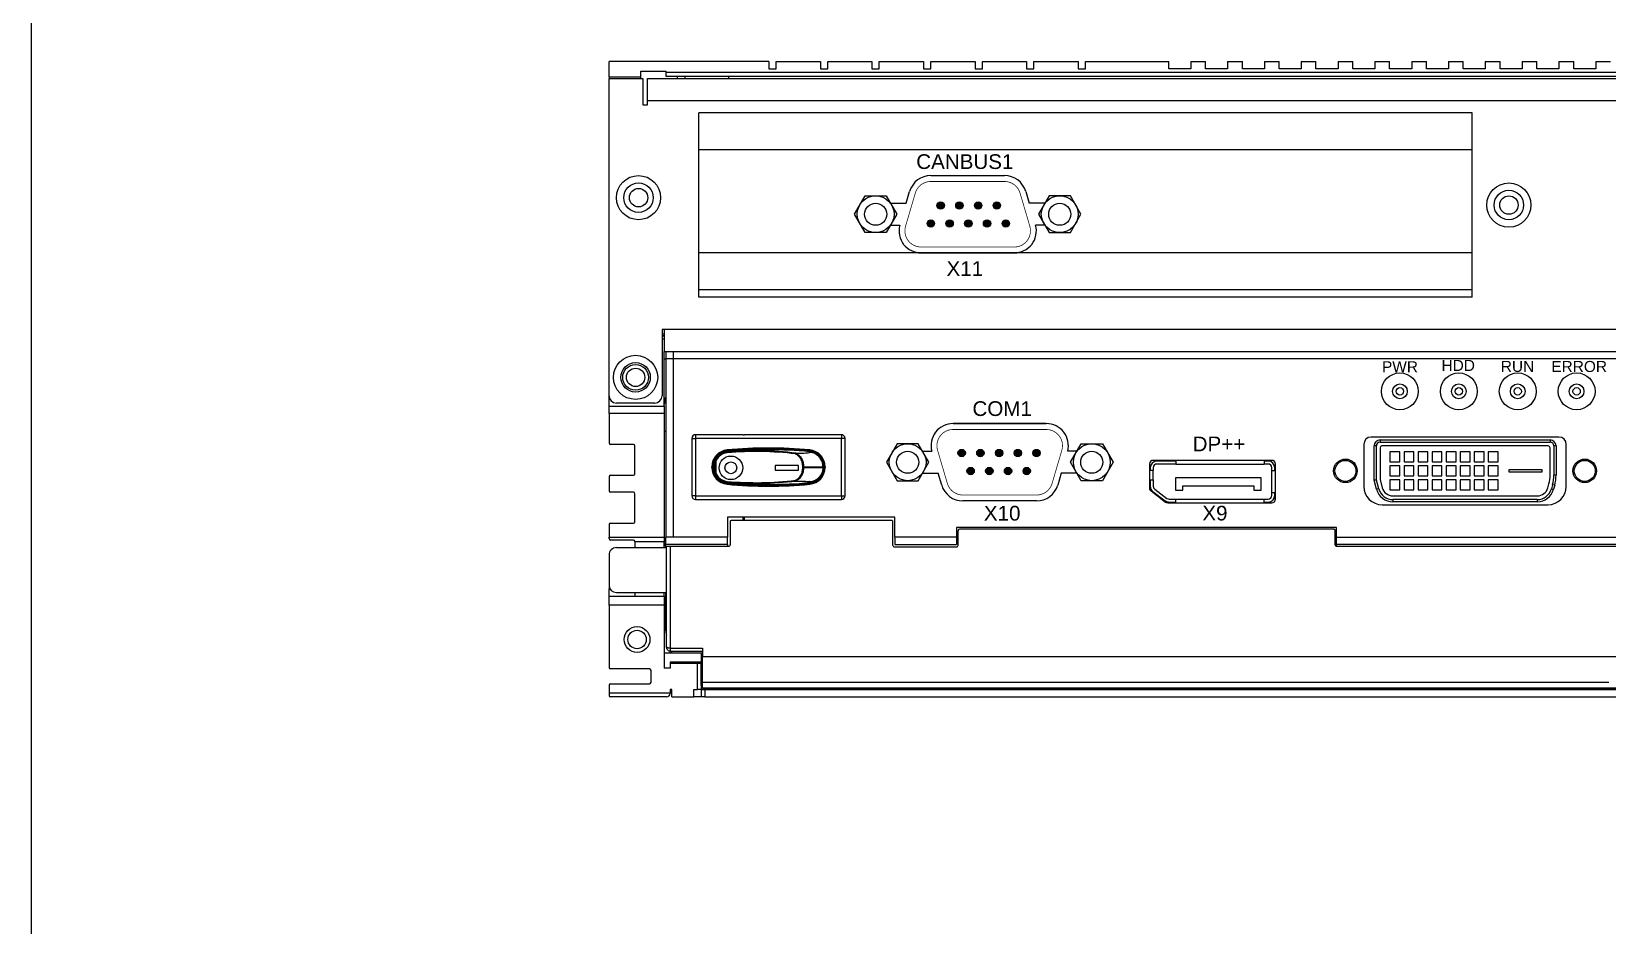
# Model space of a CAD drawing. Extents: x -2364 to 9601, y -871 to 1549.
# Drawn here: x -2363.9 to -2149.9, y 992.5 to 1113.9 of the extents above; entities that cross this region are included whole.
import ezdxf

# ---------------------------------------------------------------- set-up
doc = ezdxf.new("R2010")
doc.units = 0
doc.layers.get('0').update_dxf_attribs({"linetype": 'CONTINUOUS'})

msp = doc.modelspace()

# ---------------------------------------------------------------- linework, layer by layer
at = {"color": 7, "linetype": 'Continuous'}
for p, q in [((-2263.75959, 1109.78651), (-2285.45959, 1109.78651)), ((-2285.45959, 1107.68651), (-2285.45959, 1109.78651)), ((-2263.75959, 1109.78651), (-2263.75959, 1108.78651)), ((-2263.75959, 1108.78651), (-2262.75959, 1108.78651)), ((-2262.75959, 1108.78651), (-2262.75959, 1109.78651)), ((-2262.75959, 1109.78651), (-2256.75959, 1109.78651)), ((-2256.75959, 1109.78651), (-2256.75959, 1108.78651)), ((-2256.75959, 1108.78651), (-2255.75959, 1108.78651)), ((-2255.75959, 1109.78651), (-2249.75959, 1109.78651)), ((-2255.75959, 1108.78651), (-2255.75959, 1109.78651)), ((-2249.75959, 1109.78651), (-2249.75959, 1108.78651)), ((-2249.75959, 1108.78651), (-2248.75959, 1108.78651)), ((-2248.75959, 1108.78651), (-2248.75959, 1109.78651)), ((-2248.75959, 1109.78651), (-2242.75959, 1109.78651)), ((-2242.75959, 1109.78651), (-2242.75959, 1108.78651)), ((-2242.75959, 1108.78651), (-2241.75959, 1108.78651)), ((-2241.75959, 1108.78651), (-2241.75959, 1109.78651)), ((-2241.75959, 1109.78651), (-2235.75959, 1109.78651)), ((-2235.75959, 1109.78651), (-2235.75959, 1108.78651)), ((-2235.75959, 1108.78651), (-2234.75959, 1108.78651)), ((-2234.75959, 1108.78651), (-2234.75959, 1109.78651)), ((-2234.75959, 1109.78651), (-2228.75959, 1109.78651)), ((-2228.75959, 1109.78651), (-2228.75959, 1108.78651)), ((-2228.75959, 1108.78651), (-2227.75959, 1108.78651)), ((-2227.75959, 1108.78651), (-2227.75959, 1109.78651)), ((-2227.75959, 1109.78651), (-2221.75959, 1109.78651)), ((-2221.75959, 1109.78651), (-2221.75959, 1108.78651)), ((-2221.75959, 1108.78651), (-2220.75959, 1108.78651)), ((-2220.75959, 1108.78651), (-2220.75959, 1109.78651)), ((-2220.75959, 1109.78651), (-2209.45959, 1109.78651)), ((-2209.45959, 1108.78651), (-2209.45959, 1109.78651)), ((-2206.45959, 1108.78651), (-2209.45959, 1108.78651)), ((-2206.45959, 1109.78651), (-2206.45959, 1108.78651)), ((-2206.45959, 1109.78651), (-2204.45959, 1109.78651)), ((-2204.45959, 1108.78651), (-2204.45959, 1109.78651)), ((-2201.45959, 1108.78651), (-2204.45959, 1108.78651)), ((-2201.45959, 1109.78651), (-2199.45959, 1109.78651)), ((-2201.45959, 1109.78651), (-2201.45959, 1108.78651)), ((-2199.45959, 1108.78651), (-2199.45959, 1109.78651)), ((-2196.45959, 1108.78651), (-2199.45959, 1108.78651)), ((-2196.45959, 1109.78651), (-2196.45959, 1108.78651)), ((-2196.45959, 1109.78651), (-2194.45959, 1109.78651)), ((-2194.45959, 1108.78651), (-2194.45959, 1109.78651)), ((-2191.45959, 1108.78651), (-2194.45959, 1108.78651)), ((-2191.45959, 1109.78651), (-2191.45959, 1108.78651)), ((-2191.45959, 1109.78651), (-2189.45959, 1109.78651)), ((-2189.45959, 1108.78651), (-2189.45959, 1109.78651)), ((-2186.45959, 1108.78651), (-2189.45959, 1108.78651)), ((-2186.45959, 1109.78651), (-2186.45959, 1108.78651)), ((-2186.45959, 1109.78651), (-2184.45959, 1109.78651)), ((-2184.45959, 1108.78651), (-2184.45959, 1109.78651)), ((-2181.45959, 1108.78651), (-2184.45959, 1108.78651)), ((-2181.45959, 1109.78651), (-2181.45959, 1108.78651)), ((-2181.45959, 1109.78651), (-2179.45959, 1109.78651)), ((-2179.45959, 1108.78651), (-2179.45959, 1109.78651)), ((-2176.45959, 1108.78651), (-2179.45959, 1108.78651)), ((-2176.45959, 1109.78651), (-2174.45959, 1109.78651)), ((-2176.45959, 1109.78651), (-2176.45959, 1108.78651)), ((-2174.45959, 1108.78651), (-2174.45959, 1109.78651)), ((-2171.45959, 1108.78651), (-2174.45959, 1108.78651)), ((-2171.45959, 1109.78651), (-2169.45959, 1109.78651)), ((-2171.45959, 1109.78651), (-2171.45959, 1108.78651)), ((-2169.45959, 1108.78651), (-2169.45959, 1109.78651)), ((-2166.45959, 1108.78651), (-2169.45959, 1108.78651)), ((-2166.45959, 1109.78651), (-2164.45959, 1109.78651)), ((-2166.45959, 1109.78651), (-2166.45959, 1108.78651)), ((-2164.45959, 1108.78651), (-2164.45959, 1109.78651)), ((-2161.45959, 1108.78651), (-2164.45959, 1108.78651)), ((-2161.45959, 1109.78651), (-2159.45959, 1109.78651)), ((-2161.45959, 1109.78651), (-2161.45959, 1108.78651)), ((-2159.45959, 1108.78651), (-2159.45959, 1109.78651)), ((-2156.45959, 1108.78651), (-2159.45959, 1108.78651)), ((-2156.45959, 1109.78651), (-2154.45959, 1109.78651)), ((-2156.45959, 1109.78651), (-2156.45959, 1108.78651)), ((-2154.45959, 1108.78651), (-2154.45959, 1109.78651)), ((-2151.45959, 1108.78651), (-2154.45959, 1108.78651)), ((-2151.45959, 1109.78651), (-2149.45959, 1109.78651)), ((-2151.45959, 1109.78651), (-2151.45959, 1108.78651)), ((-2285.45959, 1107.68651), (-2281.15959, 1107.68651)), ((-2285.45959, 1107.68651), (-2285.45959, 1107.48651)), ((-2285.45959, 1064.38651), (-2285.45959, 1107.48651)), ((-2285.45959, 1107.48651), (-2280.86259, 1107.48651)), ((-2281.15959, 1108.48651), (-2277.75959, 1108.48651)), ((-2281.15959, 1107.68651), (-2281.15959, 1108.48651)), ((-2281.15959, 1107.48651), (-2281.15959, 1107.68651)), ((-2280.86259, 1107.48651), (-2280.86259, 1103.88351)), ((-2280.25959, 1107.48651), (-2027.95959, 1107.48651)), ((-2280.25959, 1104.48651), (-2280.25959, 1107.48651)), ((-2277.75959, 1108.48651), (-2277.75959, 1108.28651)), ((-2028.15959, 1108.28651), (-2277.75959, 1108.28651)), ((-2277.75959, 1108.28651), (-2277.75959, 1107.78651)), ((-2277.75959, 1107.78651), (-2276.15959, 1107.78651)), ((-2276.15959, 1107.78651), (-2275.15959, 1107.78651)), ((-2275.15959, 1107.78651), (-2275.15959, 1107.48651)), ((-2275.15959, 1107.78651), (-2269.25959, 1107.78651)), ((-2269.25959, 1107.78651), (-2036.65959, 1107.78651)), ((-2269.25959, 1107.78651), (-2269.25959, 1107.48651)), ((-2280.25959, 1104.48651), (-2027.95959, 1104.48651)), ((-2280.25959, 1103.88351), (-2280.25959, 1104.48651)), ((-2280.86259, 1103.88351), (-2280.25959, 1103.88351)), ((-2273.25959, 1102.58551), (-2273.25959, 1102.78651)), ((-2273.05859, 1102.78651), (-2273.25959, 1102.78651)), ((-2273.25959, 1097.53651), (-2273.25959, 1102.58551)), ((-2168.46059, 1102.78651), (-2273.05859, 1102.78651)), ((-2168.25959, 1102.78651), (-2168.46059, 1102.78651)), ((-2168.25959, 1102.58551), (-2168.25959, 1102.78651)), ((-2168.25959, 1097.53651), (-2168.25959, 1102.58551)), ((-2273.25959, 1083.13651), (-2273.25959, 1097.53651)), ((-2168.25959, 1083.03651), (-2168.25959, 1097.53651)), ((-2273.25959, 1079.13651), (-2273.25959, 1083.13651)), ((-2168.25959, 1077.98751), (-2168.25959, 1083.03651)), ((-2273.25959, 1077.98751), (-2273.25959, 1079.13651)), ((-2273.25959, 1077.78651), (-2273.25959, 1077.98751)), ((-2273.05859, 1077.78651), (-2273.25959, 1077.78651)), ((-2168.46059, 1077.78651), (-2273.05859, 1077.78651)), ((-2168.25959, 1077.78651), (-2168.46059, 1077.78651)), ((-2168.25959, 1077.78651), (-2168.25959, 1077.98751)), ((-2278.25959, 1073.38651), (-2278.25959, 1072.08651)), ((-2277.95959, 1073.38651), (-2278.25959, 1073.38651)), ((-2278.25959, 1072.78651), (-2277.95959, 1072.78651)), ((-2278.15959, 1072.58651), (-2278.25959, 1072.58651)), ((-2031.56259, 1073.38651), (-2277.95959, 1073.38651)), ((-2277.95959, 1073.38651), (-2277.95959, 1072.78651)), ((-2277.95959, 1072.78651), (-2277.95959, 1072.38651)), ((-2277.95959, 1072.38651), (-2277.95959, 1072.08651)), ((-2278.25959, 1072.08651), (-2278.25959, 1064.38651)), ((-2277.95959, 1072.08651), (-2278.25959, 1072.08651)), ((-2277.95959, 1072.08651), (-2277.95959, 1070.38651)), ((-2277.95959, 1069.38651), (-2277.95959, 1070.38651)), ((-2277.95959, 1070.38651), (-2277.75959, 1070.38651)), ((-2277.75959, 1070.38651), (-2276.75959, 1070.38651)), ((-2277.75959, 1070.38651), (-2277.75959, 1069.38651)), ((-2276.75959, 1070.38651), (-2031.56259, 1070.38651)), ((-2276.75959, 1070.38651), (-2276.75959, 1069.38651)), ((-2277.95959, 1063.18651), (-2277.95959, 1069.38651)), ((-2277.95959, 1069.38651), (-2277.75959, 1069.38651)), ((-2277.75959, 1069.38651), (-2277.75959, 1045.18651)), ((-2276.75959, 1069.38651), (-2277.75959, 1069.38651)), ((-2028.15959, 1069.38651), (-2276.75959, 1069.38651)), ((-2276.75959, 1069.38651), (-2276.75959, 1045.18651)), ((-2285.45959, 1062.98651), (-2285.45959, 1064.38651)), ((-2285.45959, 1062.98651), (-2277.95959, 1062.98651)), ((-2285.45959, 1061.98651), (-2285.45959, 1062.98651)), ((-2277.95959, 1061.98651), (-2285.45959, 1061.98651)), ((-2285.45959, 1061.98651), (-2285.45959, 1057.98651)), ((-2279.25959, 1063.38651), (-2284.45959, 1063.38651)), ((-2277.95959, 1062.98651), (-2277.95959, 1063.18651)), ((-2277.95959, 1062.98651), (-2277.95959, 1061.98651)), ((-2277.95959, 1061.98651), (-2277.95959, 1059.58651)), ((-2277.95959, 1059.58651), (-2277.75959, 1059.58651)), ((-2277.95959, 1059.58651), (-2277.95959, 1045.16149)), ((-2282.15959, 1057.78651), (-2285.25959, 1057.78651)), ((-2281.95959, 1053.78651), (-2281.95959, 1057.58651)), ((-2274.218, 1058.59995), (-2274.218, 1050.79995)), ((-2274.218, 1058.59995), (-2273.718, 1058.59995)), ((-2267.25959, 1059.08651), (-2273.718, 1059.09995)), ((-2273.718, 1059.09995), (-2273.718, 1058.59995)), ((-2253.918, 1058.59995), (-2273.718, 1058.59995)), ((-2273.718, 1058.59995), (-2273.718, 1050.79995)), ((-2267.25959, 1059.08651), (-2267.05959, 1059.08651)), ((-2253.918, 1059.09995), (-2267.05959, 1059.08651)), ((-2253.918, 1059.09995), (-2253.918, 1058.59995)), ((-2253.918, 1050.79995), (-2253.918, 1058.59995)), ((-2253.418, 1058.59995), (-2253.918, 1058.59995)), ((-2253.418, 1050.79995), (-2253.418, 1058.59995)), ((-2182.95959, 1057.78651), (-2182.95959, 1052.08651)), ((-2156.45959, 1058.78651), (-2181.95959, 1058.78651)), ((-2181.2596, 1057.58651), (-2181.5596, 1057.58651)), ((-2181.5596, 1052.90702), (-2181.5596, 1057.58651)), ((-2181.2596, 1052.94651), (-2181.2596, 1057.58651)), ((-2180.7596, 1058.38651), (-2180.7596, 1058.08651)), ((-2180.7596, 1058.38651), (-2157.6596, 1058.38651)), ((-2180.7596, 1058.08651), (-2157.6596, 1058.08651)), ((-2180.7596, 1057.33651), (-2180.7596, 1053.01234)), ((-2157.9096, 1057.58651), (-2180.5096, 1057.58651)), ((-2157.6596, 1058.38651), (-2157.6596, 1058.08651)), ((-2157.6596, 1053.60478), (-2157.6596, 1057.33651)), ((-2157.1596, 1057.58651), (-2157.1596, 1053.60478)), ((-2156.8596, 1057.58651), (-2157.1596, 1057.58651)), ((-2156.8596, 1057.58651), (-2156.8596, 1053.60478)), ((-2155.45959, 1052.08651), (-2155.45959, 1057.78651)), ((-2270.918, 1055.61863), (-2271.00701, 1055.66421)), ((-2270.918, 1053.78128), (-2270.918, 1055.61863)), ((-2269.4219, 1056.92855), (-2269.43121, 1057.02812)), ((-2269.41794, 1056.88615), (-2269.4219, 1056.92855)), ((-2269.40457, 1056.74321), (-2269.4091, 1056.79166)), ((-2258.23829, 1056.66994), (-2258.2269, 1056.79166)), ((-2258.21807, 1056.88615), (-2258.2141, 1056.92855)), ((-2258.20479, 1057.02812), (-2258.2141, 1056.92855)), ((-2195.45959, 1055.61651), (-2211.55959, 1055.61651)), ((-2195.45959, 1055.61651), (-2211.55959, 1055.61651)), ((-2208.5096, 1055.51651), (-2211.0596, 1055.51651)), ((-2208.5096, 1055.51651), (-2211.0596, 1055.51651)), ((-2208.5096, 1055.61651), (-2208.5096, 1055.51651)), ((-2208.5096, 1055.61651), (-2208.5096, 1055.51651)), ((-2208.5096, 1055.51651), (-2208.5096, 1055.11651)), ((-2208.5096, 1055.51651), (-2208.5096, 1055.11651)), ((-2196.5096, 1055.61651), (-2196.5096, 1055.51651)), ((-2196.5096, 1055.61651), (-2196.5096, 1055.51651)), ((-2195.9596, 1055.51651), (-2196.5096, 1055.51651)), ((-2196.5096, 1055.51651), (-2196.5096, 1055.11651)), ((-2195.9596, 1055.51651), (-2196.5096, 1055.51651)), ((-2196.5096, 1055.51651), (-2196.5096, 1055.11651)), ((-2179.4096, 1056.76651), (-2179.4096, 1055.41651)), ((-2178.0596, 1056.76651), (-2179.4096, 1056.76651)), ((-2179.4096, 1055.41651), (-2178.0596, 1055.41651)), ((-2178.0596, 1055.41651), (-2178.0596, 1056.76651)), ((-2177.5046, 1056.76651), (-2177.5046, 1055.41651)), ((-2176.1546, 1056.76651), (-2177.5046, 1056.76651)), ((-2177.5046, 1055.41651), (-2176.1546, 1055.41651)), ((-2176.1546, 1055.41651), (-2176.1546, 1056.76651)), ((-2175.5996, 1056.76651), (-2175.5996, 1055.41651)), ((-2174.2496, 1056.76651), (-2175.5996, 1056.76651)), ((-2175.5996, 1055.41651), (-2174.2496, 1055.41651)), ((-2174.2496, 1055.41651), (-2174.2496, 1056.76651)), ((-2173.6946, 1056.76651), (-2173.6946, 1055.41651)), ((-2172.3446, 1056.76651), (-2173.6946, 1056.76651)), ((-2173.6946, 1055.41651), (-2172.3446, 1055.41651)), ((-2172.3446, 1055.41651), (-2172.3446, 1056.76651)), ((-2170.4396, 1056.76651), (-2171.7896, 1056.76651)), ((-2171.7896, 1056.76651), (-2171.7896, 1055.41651)), ((-2171.7896, 1055.41651), (-2170.4396, 1055.41651)), ((-2170.4396, 1055.41651), (-2170.4396, 1056.76651)), ((-2169.8846, 1056.76651), (-2169.8846, 1055.41651)), ((-2168.5346, 1056.76651), (-2169.8846, 1056.76651)), ((-2169.8846, 1055.41651), (-2168.5346, 1055.41651)), ((-2168.5346, 1055.41651), (-2168.5346, 1056.76651)), ((-2166.6296, 1056.76651), (-2167.9796, 1056.76651)), ((-2167.9796, 1056.76651), (-2167.9796, 1055.41651)), ((-2167.9796, 1055.41651), (-2166.6296, 1055.41651)), ((-2166.6296, 1055.41651), (-2166.6296, 1056.76651)), ((-2164.7246, 1056.76651), (-2166.0746, 1056.76651)), ((-2166.0746, 1056.76651), (-2166.0746, 1055.41651)), ((-2166.0746, 1055.41651), (-2164.7246, 1055.41651)), ((-2164.7246, 1055.41651), (-2164.7246, 1056.76651)), ((-2285.45959, 1053.38651), (-2285.45959, 1051.48651)), ((-2285.25959, 1053.58651), (-2282.15959, 1053.58651)), ((-2271.40804, 1054.74803), (-2271.50804, 1054.74803)), ((-2271.50804, 1054.65188), (-2271.50804, 1054.74803)), ((-2271.40804, 1054.65188), (-2271.50804, 1054.65188)), ((-2271.40804, 1054.65188), (-2271.40804, 1054.74803)), ((-2271.36545, 1054.74803), (-2271.40804, 1054.74803)), ((-2271.36545, 1054.65188), (-2271.40804, 1054.65188)), ((-2271.36545, 1054.65188), (-2271.36545, 1054.74803)), ((-2271.27056, 1054.65188), (-2271.27056, 1054.74803)), ((-2271.27056, 1054.74803), (-2271.22796, 1054.74803)), ((-2271.27056, 1054.65188), (-2271.22796, 1054.65188)), ((-2271.22796, 1054.74803), (-2271.22796, 1054.65188)), ((-2271.12796, 1054.74803), (-2271.22796, 1054.74803)), ((-2271.22796, 1054.65188), (-2271.12796, 1054.65188)), ((-2271.12796, 1054.74803), (-2271.12796, 1054.65188)), ((-2271.00701, 1053.7357), (-2270.918, 1053.78128)), ((-2262.918, 1054.89995), (-2262.918, 1054.29995)), ((-2259.718, 1054.89995), (-2262.918, 1054.89995)), ((-2262.918, 1054.29995), (-2259.718, 1054.29995)), ((-2259.718, 1054.29995), (-2259.718, 1054.89995)), ((-2259.15682, 1054.65188), (-2259.15682, 1054.74803)), ((-2259.15682, 1054.74803), (-2259.04358, 1054.74803)), ((-2259.04358, 1054.65188), (-2259.15682, 1054.65188)), ((-2259.04358, 1054.74803), (-2259.04358, 1054.65188)), ((-2259.04358, 1054.74803), (-2256.4189, 1054.74803)), ((-2259.04358, 1054.65188), (-2256.4189, 1054.65188)), ((-2256.4189, 1054.65188), (-2256.4189, 1054.74803)), ((-2256.4189, 1054.74803), (-2256.36545, 1054.74803)), ((-2256.4189, 1054.65188), (-2256.36545, 1054.65188)), ((-2256.36545, 1054.65188), (-2256.36545, 1054.74803)), ((-2256.27056, 1054.74803), (-2256.22796, 1054.74803)), ((-2256.27056, 1054.65188), (-2256.27056, 1054.74803)), ((-2256.27056, 1054.65188), (-2256.22796, 1054.65188)), ((-2256.12796, 1054.74803), (-2256.22796, 1054.74803)), ((-2256.22796, 1054.65188), (-2256.22796, 1054.74803)), ((-2256.12796, 1054.65188), (-2256.22796, 1054.65188)), ((-2256.12796, 1054.74803), (-2256.12796, 1054.65188)), ((-2212.05959, 1055.11651), (-2212.05959, 1051.85436)), ((-2212.05959, 1055.11651), (-2212.05959, 1051.85436)), ((-2211.9596, 1054.23651), (-2212.05959, 1054.23651)), ((-2211.9596, 1054.23651), (-2212.05959, 1054.23651)), ((-2211.9596, 1054.61651), (-2211.9596, 1054.23651)), ((-2211.9596, 1054.61651), (-2211.9596, 1054.23651)), ((-2211.5596, 1054.23651), (-2211.9596, 1054.23651)), ((-2211.5596, 1054.23651), (-2211.9596, 1054.23651)), ((-2211.5596, 1054.61651), (-2211.5596, 1054.23651)), ((-2211.5596, 1054.61651), (-2211.5596, 1054.23651)), ((-2211.5596, 1052.95153), (-2211.5596, 1054.23651)), ((-2211.5596, 1052.95153), (-2211.5596, 1054.23651)), ((-2208.5096, 1055.11651), (-2211.0596, 1055.11651)), ((-2208.5096, 1055.11651), (-2211.0596, 1055.11651)), ((-2208.53175, 1053.23651), (-2208.53175, 1051.55651)), ((-2196.89948, 1053.23651), (-2208.53175, 1053.23651)), ((-2208.53175, 1053.23651), (-2208.53175, 1051.55651)), ((-2196.89948, 1053.23651), (-2208.53175, 1053.23651)), ((-2208.5096, 1055.11651), (-2196.5096, 1055.11651)), ((-2208.5096, 1055.11651), (-2196.5096, 1055.11651)), ((-2196.89948, 1051.55651), (-2196.89948, 1053.23651)), ((-2196.89948, 1051.55651), (-2196.89948, 1053.23651)), ((-2195.9596, 1055.11651), (-2196.5096, 1055.11651)), ((-2195.9596, 1055.11651), (-2196.5096, 1055.11651)), ((-2195.4596, 1054.23651), (-2195.4596, 1054.61651)), ((-2195.4596, 1054.23651), (-2195.4596, 1054.61651)), ((-2195.4596, 1051.23651), (-2195.4596, 1054.23651)), ((-2195.4596, 1054.23651), (-2195.0596, 1054.23651)), ((-2195.4596, 1051.23651), (-2195.4596, 1054.23651)), ((-2195.4596, 1054.23651), (-2195.0596, 1054.23651)), ((-2195.0596, 1054.23651), (-2195.0596, 1054.61651)), ((-2195.0596, 1054.23651), (-2195.0596, 1054.61651)), ((-2195.0596, 1054.23651), (-2194.95959, 1054.23651)), ((-2195.0596, 1054.23651), (-2194.95959, 1054.23651)), ((-2194.95959, 1050.35651), (-2194.95959, 1055.11651)), ((-2194.95959, 1050.35651), (-2194.95959, 1055.11651)), ((-2180.7596, 1053.01234), (-2180.46108, 1051.89829)), ((-2179.4096, 1054.86151), (-2179.4096, 1053.51151)), ((-2178.0596, 1054.86151), (-2179.4096, 1054.86151)), ((-2179.4096, 1053.51151), (-2178.0596, 1053.51151)), ((-2178.0596, 1053.51151), (-2178.0596, 1054.86151)), ((-2176.1546, 1054.86151), (-2177.5046, 1054.86151)), ((-2177.5046, 1054.86151), (-2177.5046, 1053.51151)), ((-2177.5046, 1053.51151), (-2176.1546, 1053.51151)), ((-2176.1546, 1053.51151), (-2176.1546, 1054.86151)), ((-2175.5996, 1054.86151), (-2175.5996, 1053.51151)), ((-2174.2496, 1054.86151), (-2175.5996, 1054.86151)), ((-2175.5996, 1053.51151), (-2174.2496, 1053.51151)), ((-2174.2496, 1053.51151), (-2174.2496, 1054.86151)), ((-2172.3446, 1054.86151), (-2173.6946, 1054.86151)), ((-2173.6946, 1054.86151), (-2173.6946, 1053.51151)), ((-2173.6946, 1053.51151), (-2172.3446, 1053.51151)), ((-2172.3446, 1053.51151), (-2172.3446, 1054.86151)), ((-2170.4396, 1054.86151), (-2171.7896, 1054.86151)), ((-2171.7896, 1054.86151), (-2171.7896, 1053.51151)), ((-2171.7896, 1053.51151), (-2170.4396, 1053.51151)), ((-2170.4396, 1053.51151), (-2170.4396, 1054.86151)), ((-2169.8846, 1054.86151), (-2169.8846, 1053.51151)), ((-2168.5346, 1054.86151), (-2169.8846, 1054.86151)), ((-2169.8846, 1053.51151), (-2168.5346, 1053.51151)), ((-2168.5346, 1053.51151), (-2168.5346, 1054.86151)), ((-2166.6296, 1054.86151), (-2167.9796, 1054.86151)), ((-2167.9796, 1054.86151), (-2167.9796, 1053.51151)), ((-2167.9796, 1053.51151), (-2166.6296, 1053.51151)), ((-2166.6296, 1053.51151), (-2166.6296, 1054.86151)), ((-2164.7246, 1054.86151), (-2166.0746, 1054.86151)), ((-2166.0746, 1054.86151), (-2166.0746, 1053.51151)), ((-2166.0746, 1053.51151), (-2164.7246, 1053.51151)), ((-2164.7246, 1053.51151), (-2164.7246, 1054.86151)), ((-2158.7596, 1054.33651), (-2163.2596, 1054.33651)), ((-2163.2596, 1054.33651), (-2163.2596, 1054.03651)), ((-2163.2596, 1054.03651), (-2158.7596, 1054.03651)), ((-2158.7596, 1054.03651), (-2158.7596, 1054.33651)), ((-2156.8596, 1053.60478), (-2157.1596, 1053.60478)), ((-2282.15959, 1051.28651), (-2285.25959, 1051.28651)), ((-2281.95959, 1047.28651), (-2281.95959, 1051.08651)), ((-2269.4219, 1052.47135), (-2269.43121, 1052.37179)), ((-2269.41794, 1052.51376), (-2269.4219, 1052.47135)), ((-2269.40457, 1052.65669), (-2269.4091, 1052.60824)), ((-2258.23829, 1052.72996), (-2258.2269, 1052.60824)), ((-2258.21807, 1052.51376), (-2258.2141, 1052.47135)), ((-2258.20479, 1052.37179), (-2258.2141, 1052.47135)), ((-2212.05959, 1052.95153), (-2211.9596, 1052.95153)), ((-2212.05959, 1052.95153), (-2211.9596, 1052.95153)), ((-2211.9596, 1052.95153), (-2211.5596, 1052.95153)), ((-2211.9596, 1052.95153), (-2211.9596, 1052.10651)), ((-2211.9596, 1052.95153), (-2211.5596, 1052.95153)), ((-2211.9596, 1052.95153), (-2211.9596, 1052.10651)), ((-2211.9596, 1051.55436), (-2211.9596, 1052.10651)), ((-2211.9596, 1051.55436), (-2211.9596, 1052.10651)), ((-2211.86236, 1051.45644), (-2209.89376, 1049.9586)), ((-2211.86236, 1051.45644), (-2209.89376, 1049.9586)), ((-2211.5996, 1051.38651), (-2209.93293, 1050.13651)), ((-2211.5996, 1051.38651), (-2209.93293, 1050.13651)), ((-2211.5596, 1052.95153), (-2211.5596, 1052.10651)), ((-2211.5596, 1052.95153), (-2211.5596, 1052.10651)), ((-2211.3596, 1051.70651), (-2209.69293, 1050.45651)), ((-2211.3596, 1051.70651), (-2209.69293, 1050.45651)), ((-2208.53175, 1051.55651), (-2207.53175, 1051.55651)), ((-2208.53175, 1051.55651), (-2207.53175, 1051.55651)), ((-2207.53175, 1051.55651), (-2207.53175, 1052.15651)), ((-2207.53175, 1052.15651), (-2197.89948, 1052.15651)), ((-2207.53175, 1051.55651), (-2207.53175, 1052.15651)), ((-2207.53175, 1052.15651), (-2197.89948, 1052.15651)), ((-2197.89948, 1052.15651), (-2197.89948, 1051.55651)), ((-2197.89948, 1052.15651), (-2197.89948, 1051.55651)), ((-2197.89948, 1051.55651), (-2196.89948, 1051.55651)), ((-2197.89948, 1051.55651), (-2196.89948, 1051.55651)), ((-2195.4596, 1050.85651), (-2195.4596, 1051.23651)), ((-2195.4596, 1051.23651), (-2195.0596, 1051.23651)), ((-2195.4596, 1050.85651), (-2195.4596, 1051.23651)), ((-2195.4596, 1051.23651), (-2195.0596, 1051.23651)), ((-2195.0596, 1051.23651), (-2194.95959, 1051.23651)), ((-2195.0596, 1050.85651), (-2195.0596, 1051.23651)), ((-2195.0596, 1051.23651), (-2194.95959, 1051.23651)), ((-2195.0596, 1050.85651), (-2195.0596, 1051.23651)), ((-2181.23383, 1051.69123), (-2181.5596, 1052.90702)), ((-2180.94405, 1051.76888), (-2181.2596, 1052.94651)), ((-2180.94405, 1051.76888), (-2181.23383, 1051.69123)), ((-2178.0596, 1052.95651), (-2179.4096, 1052.95651)), ((-2179.4096, 1052.95651), (-2179.4096, 1051.60651)), ((-2179.4096, 1051.60651), (-2178.0596, 1051.60651)), ((-2178.0596, 1051.60651), (-2178.0596, 1052.95651)), ((-2176.1546, 1052.95651), (-2177.5046, 1052.95651)), ((-2177.5046, 1052.95651), (-2177.5046, 1051.60651)), ((-2177.5046, 1051.60651), (-2176.1546, 1051.60651)), ((-2176.1546, 1051.60651), (-2176.1546, 1052.95651)), ((-2175.5996, 1052.95651), (-2175.5996, 1051.60651)), ((-2174.2496, 1052.95651), (-2175.5996, 1052.95651)), ((-2175.5996, 1051.60651), (-2174.2496, 1051.60651)), ((-2174.2496, 1051.60651), (-2174.2496, 1052.95651)), ((-2173.6946, 1052.95651), (-2173.6946, 1051.60651)), ((-2172.3446, 1052.95651), (-2173.6946, 1052.95651)), ((-2173.6946, 1051.60651), (-2172.3446, 1051.60651)), ((-2172.3446, 1051.60651), (-2172.3446, 1052.95651)), ((-2170.4396, 1052.95651), (-2171.7896, 1052.95651)), ((-2171.7896, 1052.95651), (-2171.7896, 1051.60651)), ((-2171.7896, 1051.60651), (-2170.4396, 1051.60651)), ((-2170.4396, 1051.60651), (-2170.4396, 1052.95651)), ((-2169.8846, 1052.95651), (-2169.8846, 1051.60651)), ((-2168.5346, 1052.95651), (-2169.8846, 1052.95651)), ((-2169.8846, 1051.60651), (-2168.5346, 1051.60651)), ((-2168.5346, 1051.60651), (-2168.5346, 1052.95651)), ((-2166.6296, 1052.95651), (-2167.9796, 1052.95651)), ((-2167.9796, 1052.95651), (-2167.9796, 1051.60651)), ((-2167.9796, 1051.60651), (-2166.6296, 1051.60651)), ((-2166.6296, 1051.60651), (-2166.6296, 1052.95651)), ((-2164.7246, 1052.95651), (-2166.0746, 1052.95651)), ((-2166.0746, 1052.95651), (-2166.0746, 1051.60651)), ((-2166.0746, 1051.60651), (-2164.7246, 1051.60651)), ((-2164.7246, 1051.60651), (-2164.7246, 1052.95651)), ((-2157.95811, 1051.89829), (-2157.81293, 1052.44009)), ((-2157.32997, 1052.31068), (-2157.47514, 1051.76888)), ((-2157.47514, 1051.76888), (-2157.18536, 1051.69123)), ((-2157.04019, 1052.23304), (-2157.32997, 1052.31068)), ((-2157.04019, 1052.23304), (-2157.18536, 1051.69123)), ((-2273.718, 1050.79995), (-2274.218, 1050.79995)), ((-2273.718, 1050.79995), (-2253.918, 1050.79995)), ((-2273.718, 1050.79995), (-2273.718, 1050.29995)), ((-2273.718, 1050.29995), (-2253.918, 1050.29995)), ((-2253.918, 1050.79995), (-2253.418, 1050.79995)), ((-2253.918, 1050.79995), (-2253.918, 1050.29995)), ((-2209.591, 1049.85651), (-2195.45959, 1049.85651)), ((-2209.591, 1049.85651), (-2195.45959, 1049.85651)), ((-2209.39293, 1050.35651), (-2208.5096, 1050.35651)), ((-2209.39293, 1050.35651), (-2208.5096, 1050.35651)), ((-2209.39293, 1049.95651), (-2208.5096, 1049.95651)), ((-2209.39293, 1049.95651), (-2208.5096, 1049.95651)), ((-2208.5096, 1049.95651), (-2208.5096, 1050.35651)), ((-2208.5096, 1050.35651), (-2196.5096, 1050.35651)), ((-2208.5096, 1049.95651), (-2208.5096, 1050.35651)), ((-2208.5096, 1050.35651), (-2196.5096, 1050.35651)), ((-2208.5096, 1049.85651), (-2208.5096, 1049.95651)), ((-2208.5096, 1049.85651), (-2208.5096, 1049.95651)), ((-2196.5096, 1049.95651), (-2196.5096, 1050.35651)), ((-2196.5096, 1050.35651), (-2195.9596, 1050.35651)), ((-2196.5096, 1049.95651), (-2196.5096, 1050.35651)), ((-2196.5096, 1050.35651), (-2195.9596, 1050.35651)), ((-2196.5096, 1049.85651), (-2196.5096, 1049.95651)), ((-2196.5096, 1049.95651), (-2195.9596, 1049.95651)), ((-2196.5096, 1049.85651), (-2196.5096, 1049.95651)), ((-2196.5096, 1049.95651), (-2195.9596, 1049.95651)), ((-2195.0596, 1050.85651), (-2195.0596, 1050.05651)), ((-2195.0596, 1050.85651), (-2195.0596, 1050.05651)), ((-2180.45959, 1049.58651), (-2157.95959, 1049.58651)), ((-2179.0122, 1050.78651), (-2159.40699, 1050.78651)), ((-2179.0122, 1050.28651), (-2179.0122, 1049.98651)), ((-2159.40699, 1050.28651), (-2179.0122, 1050.28651)), ((-2159.40699, 1049.98651), (-2179.0122, 1049.98651)), ((-2159.40699, 1050.28651), (-2159.40699, 1049.98651)), ((-2285.45959, 1046.88651), (-2285.45959, 1045.16149)), ((-2285.25959, 1047.08651), (-2282.15959, 1047.08651)), ((-2246.65959, 1047.88651), (-2269.35959, 1047.88651)), ((-2269.35959, 1047.88651), (-2269.35959, 1045.18651)), ((-2269.00959, 1047.26073), (-2269.00959, 1044.16226)), ((-2247.10959, 1047.46149), (-2268.80959, 1047.46149)), ((-2267.25959, 1047.46149), (-2267.25959, 1047.88651)), ((-2267.05959, 1047.46149), (-2267.05959, 1047.88651)), ((-2246.90959, 1044.06226), (-2246.90959, 1047.26073)), ((-2246.65959, 1045.18651), (-2246.65959, 1047.88651)), ((-2285.45959, 1044.98651), (-2285.45959, 1045.16149)), ((-2285.45959, 1045.16149), (-2277.95959, 1045.16149)), ((-2282.15959, 1044.78651), (-2285.25959, 1044.78651)), ((-2281.95959, 1044.56149), (-2281.95959, 1044.58651)), ((-2281.95959, 1044.56149), (-2281.95959, 1043.77777)), ((-2277.95959, 1044.56149), (-2281.95959, 1044.56149)), ((-2277.95959, 1045.16149), (-2277.95959, 1044.56149)), ((-2277.95959, 1044.46631), (-2277.95959, 1044.56149)), ((-2277.95959, 1043.77777), (-2277.95959, 1044.46631)), ((-2277.15794, 1045.18651), (-2277.75959, 1045.18651)), ((-2277.75959, 1044.18651), (-2277.75959, 1045.18651)), ((-2276.75959, 1045.18651), (-2277.15794, 1045.18651)), ((-2269.35959, 1045.18651), (-2276.75959, 1045.18651)), ((-2269.35959, 1044.18651), (-2269.35959, 1045.18651)), ((-2246.65959, 1045.18651), (-2246.65959, 1044.18651)), ((-2238.25959, 1045.18651), (-2246.65959, 1045.18651)), ((-2238.25959, 1046.48651), (-2238.25959, 1045.18651)), ((-2186.65959, 1046.48651), (-2238.25959, 1046.48651)), ((-2238.25959, 1045.18651), (-2238.25959, 1044.18651)), ((-2238.06959, 1044.06226), (-2238.06959, 1046.06073)), ((-2187.04959, 1046.26149), (-2237.86959, 1046.26149)), ((-2186.84959, 1044.16226), (-2186.84959, 1046.06073)), ((-2186.65959, 1045.18651), (-2186.65959, 1046.48651)), ((-2186.65959, 1044.18651), (-2186.65959, 1045.18651)), ((-2186.65959, 1045.18651), (-2028.15959, 1045.18651)), ((-2285.45959, 1042.77395), (-2285.45959, 1038.66149)), ((-2284.45959, 1043.77777), (-2277.65959, 1043.77777)), ((-2269.35959, 1044.18651), (-2277.75959, 1044.18651)), ((-2277.75959, 1043.77777), (-2277.75959, 1044.18651)), ((-2277.65959, 1043.77777), (-2277.65959, 1043.91775)), ((-2277.65959, 1037.66149), (-2277.65959, 1043.77777)), ((-2277.15959, 1043.96149), (-2277.15959, 1030.09231)), ((-2277.15959, 1043.96149), (-2269.20959, 1043.96149)), ((-2269.35959, 1044.18651), (-2269.35959, 1043.96149)), ((-2246.70959, 1043.86149), (-2238.26959, 1043.86149)), ((-2246.65959, 1044.18651), (-2238.25959, 1044.18651)), ((-2186.64959, 1043.96149), (-2186.65959, 1044.18651)), ((-2028.14989, 1044.17948), (-2186.65959, 1044.18651)), ((-2186.64959, 1043.96149), (-2028.75959, 1043.96149)), ((-2285.45959, 1038.66149), (-2285.45959, 1038.16149)), ((-2285.45959, 1037.16149), (-2285.45959, 1038.16149)), ((-2285.45959, 1035.96149), (-2285.45959, 1037.16149)), ((-2285.45959, 1037.16149), (-2281.95959, 1037.16149)), ((-2285.45959, 1035.96149), (-2285.45959, 1027.48651)), ((-2277.95959, 1035.96149), (-2285.45959, 1035.96149)), ((-2284.45959, 1037.66149), (-2277.65959, 1037.66149)), ((-2281.95959, 1037.66149), (-2281.95959, 1037.16149)), ((-2281.95959, 1037.16149), (-2277.95959, 1037.16149)), ((-2277.95959, 1037.16149), (-2277.95959, 1037.66149)), ((-2277.95959, 1037.16149), (-2277.95959, 1035.96149)), ((-2277.95959, 1035.96149), (-2277.95959, 1029.48651)), ((-2277.75959, 1032.48651), (-2277.75959, 1037.66149)), ((-2277.65958, 1030.36944), (-2277.65959, 1037.66149)), ((-2277.95959, 1029.48651), (-2277.15959, 1029.48651)), ((-2277.95959, 1029.48651), (-2277.95959, 1027.40805)), ((-2277.15959, 1030.09231), (-2277.15959, 1029.69231)), ((-2277.15959, 1030.09231), (-2272.75959, 1030.09231)), ((-2277.15959, 1029.48651), (-2277.15959, 1029.69231)), ((-2277.15959, 1029.69231), (-2272.75959, 1029.69231)), ((-2277.15959, 1029.48651), (-2272.95959, 1029.48651)), ((-2276.95959, 1029.48651), (-2276.95959, 1029.69231)), ((-2272.95959, 1029.48651), (-2272.95959, 1028.18651)), ((-2272.95959, 1029.48651), (-2272.75959, 1029.48651)), ((-2272.75959, 1030.09231), (-2272.75959, 1029.69231)), ((-2272.75959, 1029.69231), (-2272.75959, 1028.94009)), ((-2277.15959, 1027.40805), (-2277.95959, 1027.40805)), ((-2272.95959, 1028.18651), (-2277.15959, 1028.18651)), ((-2277.15959, 1028.18651), (-2277.15959, 1028.08651)), ((-2277.15959, 1028.08651), (-2277.15959, 1027.40805)), ((-2277.15959, 1028.08651), (-2273.45959, 1028.08651)), ((-2273.45959, 1024.48651), (-2273.45959, 1028.08651)), ((-2273.45959, 1028.08651), (-2272.95959, 1028.08651)), ((-2272.75959, 1028.18651), (-2272.95959, 1028.18651)), ((-2272.95959, 1025.08651), (-2272.95959, 1028.08651)), ((-2272.95959, 1028.08651), (-2272.75959, 1028.08651)), ((-2272.95959, 1027.88651), (-2272.75959, 1027.88651)), ((-2033.15959, 1028.94009), (-2272.75959, 1028.94009)), ((-2272.75959, 1027.88651), (-2272.75959, 1028.94009)), ((-2272.75959, 1025.48124), (-2272.75959, 1027.88651)), ((-2279.95959, 1027.28651), (-2285.25959, 1027.28651)), ((-2285.25959, 1025.28651), (-2279.95959, 1025.28651)), ((-2279.75959, 1025.48651), (-2279.75959, 1027.08651)), ((-2272.75959, 1025.48124), (-2268.95959, 1025.48651)), ((-2272.75959, 1025.08651), (-2272.75959, 1025.48124)), ((-2268.95959, 1025.48651), (-2264.20959, 1025.48651)), ((-2264.20959, 1025.48651), (-2259.70959, 1025.48651)), ((-2259.70959, 1025.48651), (-2154.20959, 1025.48651)), ((-2154.20959, 1025.48651), (-2149.70959, 1025.48651)), ((-2285.45959, 1025.08651), (-2285.45959, 1023.98651)), ((-2285.45959, 1023.98651), (-2285.45959, 1023.68651)), ((-2277.15959, 1023.98651), (-2285.45959, 1023.98651)), ((-2277.65959, 1023.48651), (-2285.25959, 1023.48651)), ((-2276.95959, 1024.48651), (-2277.15959, 1024.48651)), ((-2277.15959, 1024.48651), (-2277.15959, 1023.98651)), ((-2276.95959, 1023.48651), (-2276.95959, 1024.48651)), ((-2276.95959, 1023.48651), (-2273.95959, 1023.48651)), ((-2273.95959, 1023.48651), (-2273.95959, 1024.48651)), ((-2273.95959, 1024.48651), (-2273.45959, 1024.48651)), ((-2272.95959, 1023.48651), (-2273.95959, 1023.48651)), ((-2272.95959, 1024.48651), (-2273.45959, 1024.48651)), ((-2272.95959, 1025.08651), (-2272.95959, 1024.48651)), ((-2272.95959, 1025.08651), (-2272.75959, 1025.08651)), ((-2272.95959, 1024.48651), (-2272.45959, 1024.48651)), ((-2272.95959, 1024.48651), (-2272.95959, 1023.48651)), ((-2272.45959, 1023.48651), (-2272.95959, 1023.48651)), ((-2272.75959, 1024.73095), (-2272.75959, 1025.08651)), ((-2272.75959, 1024.73095), (-2033.15959, 1024.73095)), ((-2272.75959, 1024.64921), (-2272.75959, 1024.73095)), ((-2033.15959, 1024.64921), (-2272.75959, 1024.64921)), ((-2272.45959, 1024.48651), (-2272.45959, 1023.48651)), ((-2272.45959, 1024.48651), (-2269.65959, 1024.48651)), ((-2272.45959, 1023.48651), (-2033.45959, 1023.48651)), ((-2269.65959, 1024.48651), (-2269.65959, 1024.64921)), ((-2269.65959, 1024.48651), (-2269.15959, 1024.48651)), ((-2269.15959, 1024.64921), (-2269.15959, 1024.48651)), ((-2268.95959, 1024.58651), (-2269.15959, 1024.58651)), ((-2269.15959, 1024.48651), (-2268.95959, 1024.48651)), ((-2268.95959, 1024.48651), (-2268.95959, 1024.64921)), ((-2268.95959, 1024.48651), (-2124.15959, 1024.48651))]:
    msp.add_line(p, q, dxfattribs=at)
at = {"color": 2, "linetype": 'Continuous'}
for p, q in [((-2276.15959, 1107.48651), (-2276.15959, 1107.78651)), ((-2285.45959, 1038.16149), (-2285.32562, 1038.16149))]:
    msp.add_line(p, q, dxfattribs=at)
for p, q in [((-2168.25959, 1102.78651), (-2273.25959, 1102.78651)), ((-2273.25959, 1078.78651), (-2273.25959, 1102.78651)), ((-2168.25959, 1078.78651), (-2168.25959, 1102.78651)), ((-2168.25959, 1097.78651), (-2273.25959, 1097.78651)), ((-2241.76312, 1094.28651), (-2231.75607, 1094.28651)), ((-2252.14635, 1089.03651), (-2250.70297, 1091.53651)), ((-2250.70297, 1091.53651), (-2247.81622, 1091.53651)), ((-2247.81622, 1091.53651), (-2246.37284, 1089.03651)), ((-2245.11077, 1090.53651), (-2244.64122, 1092.13301)), ((-2228.87797, 1092.13301), (-2228.40842, 1090.53651)), ((-2225.70297, 1091.53651), (-2227.14635, 1089.03651)), ((-2222.81622, 1091.53651), (-2225.70297, 1091.53651)), ((-2221.37284, 1089.03651), (-2222.81622, 1091.53651)), ((-2247.23887, 1090.53651), (-2245.11077, 1090.53651)), ((-2226.28032, 1090.53651), (-2228.40842, 1090.53651)), ((-2250.70297, 1086.53651), (-2252.14635, 1089.03651)), ((-2246.37284, 1089.03651), (-2247.81622, 1086.53651)), ((-2247.23887, 1087.53651), (-2245.99139, 1087.53651)), ((-2226.28032, 1087.53651), (-2227.5278, 1087.53651)), ((-2227.14635, 1089.03651), (-2225.70297, 1086.53651)), ((-2222.81622, 1086.53651), (-2221.37284, 1089.03651)), ((-2247.81622, 1086.53651), (-2250.70297, 1086.53651)), ((-2225.70297, 1086.53651), (-2222.81622, 1086.53651)), ((-2168.25959, 1083.78651), (-2273.25959, 1083.78651)), ((-2230.43254, 1083.78651), (-2243.08665, 1083.78651)), ((-2243.08665, 1083.78651), (-2230.43254, 1083.78651)), ((-2168.25959, 1078.78651), (-2273.25959, 1078.78651)), ((-2226.08254, 1060.60651), (-2238.73665, 1060.60651)), ((-2238.73665, 1060.60651), (-2226.08254, 1060.60651)), ((-2246.35297, 1057.85651), (-2247.79635, 1055.35651)), ((-2243.46622, 1057.85651), (-2246.35297, 1057.85651)), ((-2242.02284, 1055.35651), (-2243.46622, 1057.85651)), ((-2222.79635, 1055.35651), (-2221.35297, 1057.85651)), ((-2221.35297, 1057.85651), (-2218.46622, 1057.85651)), ((-2218.46622, 1057.85651), (-2217.02284, 1055.35651)), ((-2247.79635, 1055.35651), (-2246.35297, 1052.85651)), ((-2243.46622, 1052.85651), (-2242.02284, 1055.35651)), ((-2242.88887, 1056.85651), (-2241.64139, 1056.85651)), ((-2221.93032, 1056.85651), (-2223.1778, 1056.85651)), ((-2221.35297, 1052.85651), (-2222.79635, 1055.35651)), ((-2217.02284, 1055.35651), (-2218.46622, 1052.85651)), ((-2242.88887, 1053.85651), (-2240.76077, 1053.85651)), ((-2240.29122, 1052.26002), (-2240.76077, 1053.85651)), ((-2224.05842, 1053.85651), (-2224.52797, 1052.26002)), ((-2221.93032, 1053.85651), (-2224.05842, 1053.85651)), ((-2246.35297, 1052.85651), (-2243.46622, 1052.85651)), ((-2218.46622, 1052.85651), (-2221.35297, 1052.85651)), ((-2227.40607, 1050.10651), (-2237.41312, 1050.10651))]:
    msp.add_line(p, q)
at = {"color": 7}
msp.add_lwpolyline([(-2363.89682, 1277.53039), (-2153.89682, 1277.53039), (-1943.89682, 1277.53039), (-1943.89682, 871.05011), (-2363.89682, 871.05011), (-2363.89682, 1277.53039)], dxfattribs=at)
for points in [[(-2230.43254, 1084.58651, 0.1, 0.1, 0), (-2243.08665, 1084.58651, 0.1, 0.1, -0.500705616), (-2245.19725, 1087.40728, 0.1, 0.1, 0), (-2243.87372, 1091.90728, 0.1, 0.1, -0.332706414), (-2241.76312, 1093.48651, 0.1, 0.1, 0), (-2231.75607, 1093.48651, 0.1, 0.1, -0.332706414), (-2229.64547, 1091.90728, 0.1, 0.1, 0), (-2228.32194, 1087.40728, 0.1, 0.1, -0.500705616)], [(-2238.73665, 1059.80651, 0.1, 0.1, 0), (-2226.08254, 1059.80651, 0.1, 0.1, -0.500705616), (-2223.97194, 1056.98575, 0.1, 0.1, 0), (-2225.29547, 1052.48575, 0.1, 0.1, -0.332706414), (-2227.40607, 1050.90651, 0.1, 0.1, 0), (-2237.41312, 1050.90651, 0.1, 0.1, -0.332706414), (-2239.52372, 1052.48575, 0.1, 0.1, 0), (-2240.84725, 1056.98575, 0.1, 0.1, -0.500705616)]]:
    msp.add_lwpolyline(points, format="xyseb", close=True)
at = {"const_width": 0.5}
for points in [[(-2240.67858, 1090.22749, 1), (-2240.17858, 1090.22749, 1)], [(-2238.13858, 1090.22749, 1), (-2237.63858, 1090.22749, 1)], [(-2235.59858, 1090.22749, 1), (-2235.09858, 1090.22749, 1)], [(-2233.05858, 1090.22749, 1), (-2232.55858, 1090.22749, 1)], [(-2242.00164, 1087.78651, 1), (-2241.50164, 1087.78651, 1)], [(-2239.46164, 1087.78651, 1), (-2238.96164, 1087.78651, 1)], [(-2236.92164, 1087.78651, 1), (-2236.42164, 1087.78651, 1)], [(-2234.38164, 1087.78651, 1), (-2233.88164, 1087.78651, 1)], [(-2231.84164, 1087.78651, 1), (-2231.34164, 1087.78651, 1)], [(-2237.32754, 1056.60651, 1), (-2237.82754, 1056.60651, 1)], [(-2234.78754, 1056.60651, 1), (-2235.28754, 1056.60651, 1)], [(-2232.24754, 1056.60651, 1), (-2232.74754, 1056.60651, 1)], [(-2229.70754, 1056.60651, 1), (-2230.20754, 1056.60651, 1)], [(-2227.16754, 1056.60651, 1), (-2227.66754, 1056.60651, 1)], [(-2236.11061, 1054.16554, 1), (-2236.61061, 1054.16554, 1)], [(-2233.57061, 1054.16554, 1), (-2234.07061, 1054.16554, 1)], [(-2231.03061, 1054.16554, 1), (-2231.53061, 1054.16554, 1)], [(-2228.49061, 1054.16554, 1), (-2228.99061, 1054.16554, 1)]]:
    msp.add_lwpolyline(points, format="xyb", close=True, dxfattribs=at)
at = {"color": 7, "linetype": 'Continuous'}
for centre, radius in [((-2281.45959, 1091.28651), 3), ((-2281.45959, 1091.28651), 2), ((-2281.45959, 1091.28651), 1.25), ((-2163.25959, 1090.28651), 3), ((-2163.25959, 1090.28651), 2), ((-2163.25959, 1090.28651), 1.25), ((-2281.85959, 1066.88651), 3), ((-2281.85959, 1066.88651), 2), ((-2281.85959, 1066.88651), 1.75), ((-2281.85959, 1066.88651), 1.25), ((-2268.918, 1054.59995), 1.6), ((-2268.918, 1054.59995), 0.8), ((-2185.45959, 1054.18651), 1.6), ((-2185.45959, 1054.18651), 1.425), ((-2152.9596, 1054.18651), 1.6), ((-2152.9596, 1054.18651), 1.425), ((-2281.65688, 1031.28651), 1.75), ((-2281.65688, 1031.28651), 1.25)]:
    msp.add_circle(centre, radius, dxfattribs=at)
for centre, radius in [((-2249.25959, 1089.03651), 2.5), ((-2224.25959, 1089.03651), 2.5), ((-2249.25959, 1089.03651), 1.5), ((-2240.42858, 1090.22749), 0.5), ((-2237.88858, 1090.22749), 0.5), ((-2235.34858, 1090.22749), 0.5), ((-2232.80858, 1090.22749), 0.5), ((-2224.25959, 1089.03651), 1.5), ((-2241.75164, 1087.78651), 0.5), ((-2239.21164, 1087.78651), 0.5), ((-2236.67164, 1087.78651), 0.5), ((-2234.13164, 1087.78651), 0.5), ((-2231.59164, 1087.78651), 0.5), ((-2178.05959, 1064.98651), 2.5), ((-2178.05959, 1064.98651), 1), ((-2170.05959, 1064.98651), 2.5), ((-2170.05959, 1064.98651), 1), ((-2162.05959, 1064.98651), 2.5), ((-2162.05959, 1064.98651), 1), ((-2154.05959, 1064.98651), 2.5), ((-2154.05959, 1064.98651), 1), ((-2178.05959, 1064.98651), 0.5), ((-2170.05959, 1064.98651), 0.5), ((-2162.05959, 1064.98651), 0.5), ((-2154.05959, 1064.98651), 0.5), ((-2244.90959, 1055.35651), 2.5), ((-2219.90959, 1055.35651), 2.5), ((-2244.90959, 1055.35651), 1.5), ((-2237.57754, 1056.60651), 0.5), ((-2235.03754, 1056.60651), 0.5), ((-2232.49754, 1056.60651), 0.5), ((-2229.95754, 1056.60651), 0.5), ((-2227.41754, 1056.60651), 0.5), ((-2219.90959, 1055.35651), 1.5), ((-2236.36061, 1054.16554), 0.5), ((-2233.82061, 1054.16554), 0.5), ((-2231.28061, 1054.16554), 0.5), ((-2228.74061, 1054.16554), 0.5)]:
    msp.add_circle(centre, radius)
for centre, start, end in [((-2241.76312, 1091.28651), 90, 163.6104597), ((-2231.75607, 1091.28651), 16.3895403, 90), ((-2243.08665, 1086.78651), 165.5224878, 270), ((-2230.43254, 1086.78651), 270, 14.4775122), ((-2238.73665, 1057.60651), 90, 194.4775122), ((-2226.08254, 1057.60651), 345.5224878, 90), ((-2237.41312, 1053.10651), 196.3895403, 270), ((-2227.40607, 1053.10651), 270, 343.6104597)]:
    msp.add_arc(centre, 3, start, end)
for centre, radius, start, end in [((-2278.15959, 1072.38651), 0.2, 0, 90), ((-2284.45959, 1064.38651), 1, 180, 270), ((-2279.25959, 1064.38651), 1, 270, 0), ((-2274.95959, 1063.18651), 3, 158.9605302, 180), ((-2285.25959, 1057.98651), 0.2, 180, 270), ((-2282.15959, 1057.58651), 0.2, 0, 90), ((-2273.718, 1058.59995), 0.5, 90, 180), ((-2263.818, 996.99995), 60.29004, 84.6578284, 95.3421716), ((-2253.918, 1058.59995), 0.5, 0, 90), ((-2181.95959, 1057.78651), 1, 90, 180), ((-2180.7596, 1057.58651), 0.8, 90, 180), ((-2180.7596, 1057.58651), 0.5, 90, 180), ((-2180.5096, 1057.33651), 0.25, 90, 180), ((-2157.9096, 1057.33651), 0.25, 0, 90), ((-2157.6596, 1057.58651), 0.8, 0, 90), ((-2157.6596, 1057.58651), 0.5, 0, 90), ((-2156.45959, 1057.78651), 1, 0, 90), ((-2269.218, 1054.74803), 2.29004, 95.3421716, 180), ((-2269.218, 1054.74803), 2.19004, 95.3421716, 180), ((-2269.218, 1054.74803), 2.14745, 95.3421716, 180), ((-2269.218, 1054.74803), 2.05255, 95.3421716, 180), ((-2269.218, 1054.74803), 2.00996, 152.8821933, 180), ((-2269.218, 1054.74803), 1.90996, 152.8821933, 180), ((-2269.22323, 1054.7445), 2.00693, 95.1843056, 152.7245658), ((-2269.23573, 1054.76518), 1.88637, 95.062854, 153.1004899), ((-2263.818, 996.99995), 60.19004, 84.6578284, 95.3421716), ((-2263.818, 996.99995), 60.14745, 84.6578284, 95.3421716), ((-2263.818, 996.99995), 60.05255, 84.6578284, 95.3421716), ((-2265.4591, 1011.84493), 45.07131, 83.1280076, 95.0220138), ((-2265.48308, 1012.2377), 44.5791, 83.112627, 95.0436022), ((-2258.418, 1054.74803), 2.05255, 0, 84.6578284), ((-2258.418, 1054.74803), 2.14745, 0, 84.6578284), ((-2258.418, 1054.74803), 2.19004, 0, 84.6578284), ((-2258.418, 1054.74803), 2.29004, 0, 84.6578284), ((-2211.55959, 1055.11651), 0.5, 90, 180), ((-2211.55959, 1055.11651), 0.5, 90, 180), ((-2211.0596, 1054.61651), 0.9, 90, 180), ((-2211.0596, 1054.61651), 0.9, 90, 180), ((-2195.9596, 1054.61651), 0.9, 0, 90), ((-2195.9596, 1054.61651), 0.9, 0, 90), ((-2195.45959, 1055.11651), 0.5, 0, 90), ((-2195.45959, 1055.11651), 0.5, 0, 90), ((-2285.25959, 1053.38651), 0.2, 90, 180), ((-2282.15959, 1053.78651), 0.2, 270, 0), ((-2269.22923, 1054.64166), 2.27884, 179.7430007, 264.9148277), ((-2269.22923, 1054.64166), 2.17884, 179.7312062, 264.9266222), ((-2269.22923, 1054.64166), 2.13625, 179.7258473, 264.9319811), ((-2269.22923, 1054.64166), 2.04136, 179.7131036, 264.9447248), ((-2269.23196, 1054.64851), 1.996, 179.9033679, 207.2144388), ((-2269.23196, 1054.64851), 1.896, 179.8982739, 207.2195328), ((-2269.23118, 1054.6436), 1.99446, 207.0786282, 265.0125004), ((-2269.23018, 1054.64293), 1.89504, 207.0447955, 264.7918607), ((-2258.418, 1054.65188), 2.05255, 275.3421716, 0), ((-2258.418, 1054.65188), 2.14745, 275.3421716, 0), ((-2258.418, 1054.65188), 2.19004, 275.3421716, 0), ((-2258.418, 1054.65188), 2.29004, 275.3421716, 0), ((-2211.0596, 1054.61651), 0.5, 90, 180), ((-2211.0596, 1054.61651), 0.5, 90, 180), ((-2195.9596, 1054.61651), 0.5, 0, 90), ((-2195.9596, 1054.61651), 0.5, 0, 90), ((-2162.1596, 1053.60478), 4.5, 345, 0), ((-2162.1596, 1053.60478), 5, 345, 0), ((-2162.1596, 1053.60478), 5.3, 345, 0), ((-2285.25959, 1051.48651), 0.2, 180, 270), ((-2282.15959, 1051.08651), 0.2, 0, 90), ((-2263.818, 1112.39995), 60.29004, 264.6578284, 275.3421716), ((-2263.818, 1112.39995), 60.19004, 264.6578284, 275.3421716), ((-2263.818, 1112.39995), 60.14745, 264.6578284, 275.3421716), ((-2263.818, 1112.39995), 60.05255, 264.6578284, 275.3421716), ((-2265.4591, 1097.55498), 45.07131, 264.9779862, 276.8719924), ((-2265.48309, 1097.16221), 44.5791, 264.956404, 276.8873784), ((-2211.55959, 1051.85436), 0.5, 180, 232.7335981), ((-2211.55959, 1051.85436), 0.5, 180, 232.7335981), ((-2211.0596, 1052.10651), 0.9, 180, 233.1301024), ((-2211.0596, 1052.10651), 0.9, 180, 233.1301024), ((-2211.0596, 1052.10651), 0.5, 180, 233.1301024), ((-2211.0596, 1052.10651), 0.5, 180, 233.1301024), ((-2180.45959, 1052.08651), 2.5, 180, 270), ((-2179.0122, 1052.28651), 2.3, 195, 270), ((-2179.0122, 1052.28651), 2, 195, 270), ((-2179.0122, 1052.28651), 1.5, 195, 270), ((-2159.40699, 1052.28651), 1.5, 270, 345), ((-2159.40699, 1052.28651), 2, 270, 345), ((-2159.40699, 1052.28651), 2.3, 270, 345), ((-2157.95959, 1052.08651), 2.5, 270, 0), ((-2273.718, 1050.79995), 0.5, 180, 270), ((-2253.918, 1050.79995), 0.5, 270, 0), ((-2209.39293, 1050.85651), 0.9, 233.1301024, 270), ((-2209.39293, 1050.85651), 0.9, 233.1301024, 270), ((-2209.591, 1050.35651), 0.5, 232.7335981, 270), ((-2209.591, 1050.35651), 0.5, 232.7335981, 270), ((-2209.39293, 1050.85651), 0.5, 233.1301024, 270), ((-2209.39293, 1050.85651), 0.5, 233.1301024, 270), ((-2195.9596, 1050.85651), 0.5, 270, 0), ((-2195.9596, 1050.85651), 0.9, 270, 0), ((-2195.9596, 1050.85651), 0.5, 270, 0), ((-2195.9596, 1050.85651), 0.9, 270, 0), ((-2195.45959, 1050.35651), 0.5, 270, 0), ((-2195.45959, 1050.35651), 0.5, 270, 0), ((-2285.25959, 1046.88651), 0.2, 90, 180), ((-2282.15959, 1047.28651), 0.2, 270, 0), ((-2268.80921, 1047.26111), 0.20038, 90.1090133, 180.1094298), ((-2247.10998, 1047.26111), 0.20038, 359.8905702, 89.8909867), ((-2285.25959, 1044.98651), 0.2, 180, 270), ((-2282.15959, 1044.58651), 0.2, 0, 90), ((-2276.95959, 1044.46631), 1, 180, 216.8698976), ((-2237.86921, 1046.06111), 0.20038, 90.1090133, 180.1094298), ((-2187.04998, 1046.06111), 0.20038, 359.8905702, 89.8909867), ((-2284.45769, 1042.77586), 1.00191, 90.1090133, 180.1094298), ((-2269.20998, 1044.16187), 0.20038, 270.1090133, 0.1094298), ((-2246.70921, 1044.06187), 0.20038, 179.8905702, 269.8909867), ((-2238.26998, 1044.06187), 0.20038, 270.1090133, 0.1094298), ((-2186.64921, 1044.16187), 0.20038, 179.8905702, 269.8909867), ((-2284.45959, 1038.66149), 1, 180, 270), ((-2275.75959, 1032.48651), 2, 180, 198.1948723), ((-2285.25959, 1027.48651), 0.2, 180, 270), ((-2285.25959, 1025.08651), 0.2, 90, 180), ((-2279.95959, 1027.08651), 0.2, 0, 90), ((-2279.95959, 1025.48651), 0.2, 270, 0), ((-2285.25959, 1023.68651), 0.2, 180, 270), ((-2277.65959, 1023.98651), 0.5, 270, 0)]:
    msp.add_arc(centre, radius, start, end, dxfattribs=at)
for points in [[(-2269.4022, 1056.64419), (-2269.4048, 1056.67974), (-2269.40615, 1056.71063), (-2269.40477, 1056.73914), (-2269.40457, 1056.74321)], [(-2260.13725, 1056.49511), (-2260.13109, 1056.51601), (-2260.11228, 1056.55692), (-2260.09818, 1056.57225), (-2260.06625, 1056.59244)], [(-2259.15682, 1054.74803), (-2259.22356, 1055.2939), (-2259.4181, 1055.79208), (-2259.7299, 1056.20414), (-2260.13725, 1056.49511)], [(-2260.06625, 1056.59244), (-2259.50755, 1056.59942), (-2259.00478, 1056.61271), (-2258.57197, 1056.63462), (-2258.23829, 1056.66994)], [(-2260.06625, 1056.59244), (-2259.85198, 1056.4583), (-2259.65166, 1056.28952), (-2259.47289, 1056.08655), (-2259.32195, 1055.85509), (-2259.11509, 1055.32747), (-2259.04358, 1054.74803)], [(-2256.4189, 1054.74803), (-2256.42417, 1054.89347), (-2256.44698, 1055.08195), (-2256.49782, 1055.30412), (-2256.58719, 1055.55066), (-2256.71512, 1055.79459), (-2256.84968, 1055.98697), (-2256.97195, 1056.12784), (-2257.06303, 1056.21724), (-2257.13226, 1056.27847), (-2257.27075, 1056.38431), (-2257.4722, 1056.50777), (-2257.7303, 1056.62186), (-2257.89557, 1056.67026), (-2258.01067, 1056.68836), (-2258.08131, 1056.68922), (-2258.1132, 1056.68588), (-2258.17707, 1056.67915), (-2258.23829, 1056.66994)], [(-2260.13725, 1052.9048), (-2259.73097, 1053.19435), (-2259.41963, 1053.60506), (-2259.22407, 1054.10468), (-2259.15682, 1054.65188)], [(-2259.04358, 1054.65188), (-2259.1143, 1054.07456), (-2259.32001, 1053.54833), (-2259.64745, 1053.11396), (-2260.06625, 1052.80746)], [(-2256.4189, 1054.65188), (-2256.43798, 1054.37631), (-2256.49446, 1054.10754), (-2256.58719, 1053.84925), (-2256.71488, 1053.60572), (-2256.87467, 1053.38195), (-2257.06303, 1053.18267), (-2257.13226, 1053.12144), (-2257.27075, 1053.0156), (-2257.4722, 1052.89213), (-2257.7303, 1052.77804), (-2257.89557, 1052.72965), (-2258.01067, 1052.71154), (-2258.08131, 1052.71069), (-2258.1132, 1052.71403), (-2258.17707, 1052.72076), (-2258.23829, 1052.72996)], [(-2269.40457, 1052.65669), (-2269.40477, 1052.66076), (-2269.40615, 1052.68927), (-2269.4048, 1052.72016), (-2269.4022, 1052.75571)], [(-2260.06625, 1052.80746), (-2260.09803, 1052.82534), (-2260.10855, 1052.83709), (-2260.13062, 1052.88316), (-2260.13725, 1052.9048)], [(-2260.06625, 1052.80746), (-2259.50755, 1052.80049), (-2259.00478, 1052.7872), (-2258.57197, 1052.76528), (-2258.23829, 1052.72996)], [(-2181.2596, 1052.94651), (-2181.30353, 1052.94073), (-2181.34746, 1052.93495), (-2181.4449, 1052.92212), (-2181.5596, 1052.90702)], [(-2277.65959, 1043.91775), (-2277.64814, 1043.92445), (-2277.63668, 1043.93116), (-2277.5796, 1043.94133), (-2277.51315, 1043.94868), (-2277.4332, 1043.95435), (-2277.34364, 1043.95842), (-2277.25058, 1043.96076), (-2277.15959, 1043.96149)], [(-2277.15959, 1030.09231), (-2277.25058, 1030.0971), (-2277.34364, 1030.11233), (-2277.43318, 1030.13882), (-2277.51315, 1030.17581), (-2277.57806, 1030.22141), (-2277.62449, 1030.27245), (-2277.65123, 1030.32452), (-2277.65958, 1030.36944)], [(-2277.15959, 1029.69231), (-2277.16858, 1029.69245), (-2277.17757, 1029.69258), (-2277.32109, 1029.72435), (-2277.44691, 1029.79941), (-2277.54802, 1029.91713), (-2277.63654, 1030.12762), (-2277.65958, 1030.36944)]]:
    msp.add_spline(points, degree=3, dxfattribs=at)

# ---------------------------------------------------------------- texts
at = {"width": 20}
for s, insert, char_height, attachment_point in [('\\fArial|b0|i0|c0|p34;CANBUS1', (-2237.1477, 1095.15634), 2, 8), ('{\\fArial|b0|i0|c0|p34;X11}', (-2237.1477, 1080.65846), 2, 8), ('\\fArial|b0|i0|c0|p34;PWR', (-2178.05134, 1068.32538), 1.5, 5), ('\\fArial|b0|i0|c0|p34;HDD', (-2170.14072, 1068.50388), 1.5, 5), ('\\fArial|b0|i0|c0|p34;RUN', (-2162.09124, 1068.36559), 1.5, 5), ('\\fArial|b0|i0|c0|p34;ERROR', (-2153.71794, 1068.3537), 1.5, 5), ('\\fArial|b0|i0|c0|p34;COM1', (-2232.0747, 1061.6125), 2, 8), ('{\\fArial|b0|i0|c0|p34;DP++}', (-2202.63338, 1056.8459), 2, 8), ('{\\fArial|b0|i0|c0|p34;X10}', (-2232.0747, 1047.40751), 2, 8), ('{\\fArial|b0|i0|c0|p34;X9}', (-2203.18185, 1047.42053), 2, 8)]:
    msp.add_mtext(s, dxfattribs=dict(at, insert=insert, char_height=char_height, attachment_point=attachment_point))

doc.saveas('drawing.dxf')
